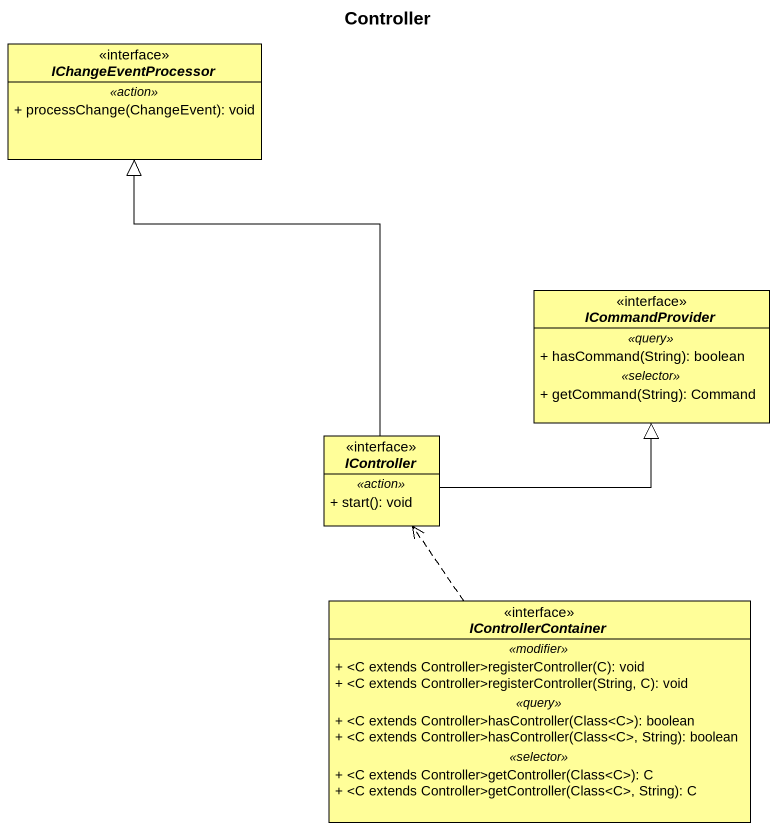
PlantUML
@startuml
title Controller
hide circle
hide empty members
skinparam classAttributeIconSize 0
interface IChangeEventProcessor <<interface>> #FFFE99 {
  .. <<action>> ..
  + processChange(ChangeEvent): void
}
interface ICommandProvider <<interface>> #FFFE99 {
  .. <<query>> ..
  + hasCommand(String): boolean
  .. <<selector>> ..
  + getCommand(String): Command
}
interface IController <<interface>> #FFFE99 {
  .. <<action>> ..
  + start(): void
}
interface IControllerContainer <<interface>> #FFFE99 {
  .. <<modifier>> ..
  + <C extends Controller>registerController(C): void
  + <C extends Controller>registerController(String, C): void
  .. <<query>> ..
  + <C extends Controller>hasController(Class<C>): boolean
  + <C extends Controller>hasController(Class<C>, String): boolean
  .. <<selector>> ..
  + <C extends Controller>getController(Class<C>): C
  + <C extends Controller>getController(Class<C>, String): C
}
IController -up-|> IChangeEventProcessor
IController -right-|> ICommandProvider
IControllerContainer .up.> IController
@enduml
